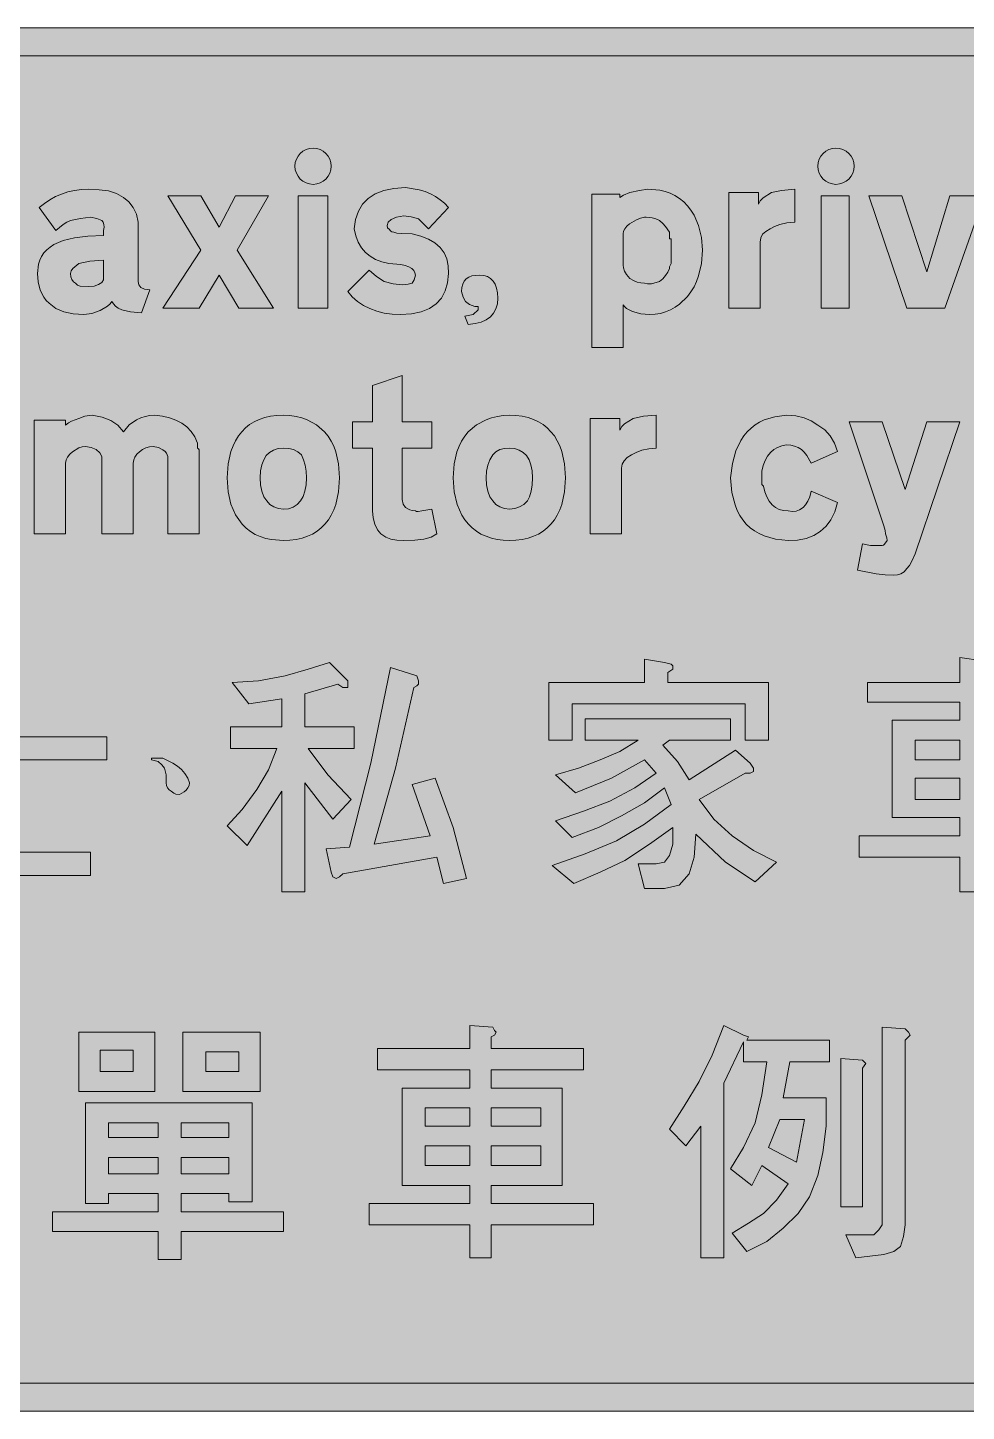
# Model space of a CAD drawing. Header units: metres. Extents: x 10 to 559, y 11 to 263.
# Drawn here: x 202.1 to 372.8, y 10.9 to 262.6 of the extents above; entities that cross this region are included whole.
import ezdxf

# ---------------------------------------------------------------- set-up
doc = ezdxf.new("R2010")
doc.units = ezdxf.units.M
doc.layers.add('FILL_BLACK_000000', color=7, linetype='Continuous', true_color=0x000000)
doc.layers.add('FILL_WHITE_FFFFFF', color=7, linetype='Continuous', true_color=0xffffff)

msp = doc.modelspace()

# ---------------------------------------------------------------- hatches: boundary and pattern name
at = {"layer": 'FILL_BLACK_000000', "true_color": 0x000000}
h = msp.add_hatch(color=7, dxfattribs=at)
h.dxf.hatch_style = 1
h.paths.add_polyline_path([(549.45, 262.5), (550.39, 262.33), (552.45, 261.66), (553.35, 261.33), (554.21, 260.83), (555.75, 259.56), (557.02, 257.87), (557.52, 256.99), (557.85, 255.96), (558.24, 255.06), (558.52, 254.16), (558.69, 253.26), (558.75, 252.36), (558.75, 21.06), (558.58, 19.22), (558.04, 17.35), (557.62, 16.43), (557.1, 15.53), (556.48, 14.67), (555.75, 13.86), (554.21, 12.58), (553.35, 12.09), (552.45, 11.76), (550.39, 11.08), (549.45, 10.92), (548.55, 10.86), (20.25, 10.86), (18.41, 11.03), (16.54, 11.57), (15.62, 11.99), (14.72, 12.51), (13.86, 13.13), (13.05, 13.86), (11.78, 15.55), (11.28, 16.43), (10.95, 17.46), (10.56, 18.36), (10.27, 19.26), (10.11, 20.16), (10.05, 21.06), (10.05, 252.36), (10.22, 254.2), (10.76, 256.07), (11.18, 256.99), (11.7, 257.89), (12.32, 258.75), (13.05, 259.56), (13.86, 260.29), (14.72, 260.91), (15.62, 261.43), (16.54, 261.85), (18.41, 262.39), (20.25, 262.56), (548.55, 262.56), (549.45, 262.5)])
h.paths.add_polyline_path([(18.19, 257.04), (17.32, 256.56), (16.57, 255.92), (15.97, 255.16), (15.52, 254.3), (15.25, 253.35), (15.15, 252.36), (15.15, 21.06), (15.19, 20.16), (15.45, 19.26), (15.94, 18.36), (16.65, 17.46), (17.42, 16.85), (18.34, 16.37), (19.31, 16.07), (20.25, 15.96), (548.55, 15.96), (549.49, 16.07), (550.46, 16.37), (551.38, 16.85), (552.15, 17.46), (552.89, 18.36), (553.35, 19.26), (553.58, 20.16), (553.65, 21.06), (553.65, 252.36), (553.61, 253.26), (553.35, 254.16), (552.86, 255.06), (552.15, 255.96), (551.38, 256.57), (550.46, 257.05), (549.49, 257.35), (548.55, 257.46), (20.25, 257.46), (19.17, 257.35), (18.19, 257.04)], flags=16)
h = msp.add_hatch(color=7, dxfattribs=at)
h.dxf.hatch_style = 1
h.paths.add_polyline_path([(257.18, 236.7), (256.99, 236.08), (256.68, 235.52), (256.27, 235.03), (255.79, 234.63), (255.22, 234.32), (254.61, 234.13), (253.95, 234.06), (253.29, 234.13), (252.67, 234.32), (252.11, 234.63), (251.62, 235.03), (251.22, 235.52), (250.91, 236.08), (250.72, 236.7), (250.65, 237.36), (250.72, 238.02), (250.91, 238.63), (251.22, 239.2), (251.62, 239.68), (252.11, 240.09), (252.67, 240.4), (253.29, 240.59), (253.95, 240.66), (254.61, 240.59), (255.22, 240.4), (255.79, 240.09), (256.27, 239.68), (256.68, 239.2), (256.99, 238.63), (257.18, 238.02), (257.25, 237.36), (257.18, 236.7)])
h = msp.add_hatch(color=7, dxfattribs=at)
h.dxf.hatch_style = 1
h.paths.add_polyline_path([(352.28, 236.7), (352.09, 236.08), (351.78, 235.52), (351.37, 235.03), (350.89, 234.63), (350.32, 234.32), (349.71, 234.13), (349.05, 234.06), (348.39, 234.13), (347.77, 234.32), (347.21, 234.63), (346.73, 235.03), (346.32, 235.52), (346.01, 236.08), (345.82, 236.7), (345.75, 237.36), (345.82, 238.02), (346.01, 238.63), (346.32, 239.2), (346.73, 239.68), (347.21, 240.09), (347.77, 240.4), (348.39, 240.59), (349.05, 240.66), (349.71, 240.59), (350.32, 240.4), (350.89, 240.09), (351.37, 239.68), (351.78, 239.2), (352.09, 238.63), (352.28, 238.02), (352.35, 237.36), (352.28, 236.7)])
h = msp.add_hatch(color=7, dxfattribs=at)
h.dxf.hatch_style = 1
h.paths.add_polyline_path([(220.72, 210.85), (219.15, 211.26), (218.53, 211.54), (218.02, 211.9), (217.63, 212.31), (217.35, 212.76), (217.03, 212.31), (216.55, 211.88), (215.25, 211.11), (213.72, 210.57), (212.25, 210.36), (210.34, 210.48), (208.65, 210.85), (207.19, 211.5), (205.95, 212.46), (205.43, 212.95), (204.99, 213.51), (204.34, 214.82), (203.97, 216.3), (203.85, 217.86), (204.03, 219.53), (204.26, 220.28), (204.59, 220.96), (205, 221.59), (205.51, 222.15), (206.11, 222.66), (206.81, 223.11), (208.49, 223.84), (210.56, 224.36), (213.01, 224.66), (215.85, 224.76), (215.85, 225.66), (215.97, 226.28), (215.92, 226.78), (215.77, 227.18), (215.55, 227.46), (214.61, 227.87), (213.45, 228.06), (211.65, 227.87), (209.85, 227.46), (209.17, 227.18), (208.5, 226.78), (207.15, 225.66), (204.15, 229.86), (205.08, 230.6), (206.06, 231.26), (207.1, 231.83), (208.2, 232.3), (209.35, 232.67), (210.56, 232.94), (211.83, 233.1), (213.15, 233.16), (215.06, 233.09), (216.75, 232.86), (218.21, 232.4), (219.45, 231.66), (220.46, 230.87), (221.25, 229.86), (221.81, 228.62), (222.15, 227.16), (222.15, 216.36), (222.27, 215.75), (222.64, 215.27), (223.29, 214.97), (224.25, 214.86), (222.75, 210.66), (220.72, 210.85)])
h.paths.add_polyline_path([(210.07, 216.73), (210.36, 216.34), (210.75, 216.06), (211.08, 215.71), (211.61, 215.53), (213.15, 215.46), (214.16, 215.56), (214.95, 215.83), (215.51, 216.22), (215.85, 216.66), (215.85, 220.26), (213.37, 220.07), (211.35, 219.66), (210.26, 218.76), (209.96, 218.31), (209.85, 217.86), (209.91, 217.24), (210.07, 216.73)], flags=16)
h = msp.add_hatch(color=7, dxfattribs=at)
h.dxf.hatch_style = 1
h.paths.add_polyline_path([(245.85, 231.96), (240.15, 222.06), (246.75, 211.56), (240.45, 211.56), (236.85, 217.56), (233.25, 211.56), (226.65, 211.56), (233.55, 222.06), (227.55, 231.96), (233.55, 231.96), (236.85, 226.26), (239.85, 231.96), (245.85, 231.96)])
h = msp.add_hatch(color=7, dxfattribs=at)
h.dxf.hatch_style = 1
h.paths.add_polyline_path([(251.25, 211.56), (251.25, 231.96), (256.65, 231.96), (256.65, 211.56), (251.25, 211.56)])
h = msp.add_hatch(color=7, dxfattribs=at)
h.dxf.hatch_style = 1
h.paths.add_polyline_path([(278.41, 216.16), (277.99, 214.66), (277.3, 213.38), (276.34, 212.31), (275.11, 211.47), (273.61, 210.86), (271.86, 210.49), (269.85, 210.36), (268.32, 210.43), (266.87, 210.64), (265.52, 210.98), (264.26, 211.45), (263.1, 212.04), (262.05, 212.76), (261.09, 213.6), (260.25, 214.56), (264.15, 218.46), (265.5, 217.3), (266.85, 216.36), (268.5, 215.95), (270.15, 215.76), (271.27, 215.91), (271.95, 216.06), (272.36, 216.7), (272.55, 217.56), (272.48, 217.99), (272.26, 218.39), (271.9, 218.75), (271.39, 219.06), (270.72, 219.31), (269.89, 219.5), (267.75, 219.66), (266.47, 219.96), (265.33, 220.39), (264.33, 220.97), (263.47, 221.68), (262.76, 222.54), (262.18, 223.54), (261.75, 224.68), (261.45, 225.96), (261.69, 227.66), (262.19, 229.16), (262.94, 230.44), (263.96, 231.51), (265.25, 232.35), (266.81, 232.96), (268.64, 233.33), (270.75, 233.46), (273.23, 233.07), (274.33, 232.74), (275.32, 232.33), (276.24, 231.84), (277.08, 231.27), (277.85, 230.61), (278.55, 229.86), (274.95, 225.96), (273.15, 227.76), (271.8, 228.17), (270.45, 228.36), (269.1, 228.08), (268.16, 227.68), (267.62, 227.18), (267.45, 226.56), (267.49, 226.15), (267.58, 226.01), (267.75, 225.96), (268.09, 225.55), (268.3, 225.41), (268.65, 225.36), (269.21, 225.19), (269.96, 225.1), (271.95, 225.06), (273.54, 224.65), (274.92, 224.1), (276.09, 223.41), (277.05, 222.58), (277.78, 221.61), (278.28, 220.5), (278.54, 219.25), (278.55, 217.86), (278.41, 216.16)])
h = msp.add_hatch(color=7, dxfattribs=at)
h.dxf.hatch_style = 1
h.paths.add_polyline_path([(313.31, 232.97), (314.85, 233.16), (316.99, 232.99), (317.97, 232.76), (318.9, 232.45), (319.77, 232.03), (320.59, 231.51), (321.35, 230.89), (322.05, 230.16), (322.68, 229.34), (323.23, 228.47), (324.07, 226.56), (324.58, 224.42), (324.75, 222.06), (324.58, 219.65), (324.07, 217.41), (323.7, 216.37), (323.23, 215.39), (322.68, 214.49), (322.05, 213.66), (320.59, 212.26), (319.79, 211.69), (318.94, 211.22), (318.05, 210.85), (317.11, 210.58), (316.15, 210.42), (315.15, 210.36), (313.56, 210.51), (312.07, 210.92), (310.93, 211.5), (310.56, 211.82), (310.35, 212.16), (310.35, 204.36), (304.65, 204.36), (304.65, 232.26), (309.75, 232.26), (309.75, 231.66), (310.42, 232.11), (311.55, 232.56), (313.31, 232.97)])
h.paths.add_polyline_path([(315.49, 215.98), (316.95, 216.36), (317.57, 216.86), (318.07, 217.45), (318.47, 218.09), (318.75, 218.76), (318.75, 219.06), (319.05, 219.66), (319.05, 224.16), (318.75, 224.16), (318.75, 225.06), (318.75, 225.36), (318.07, 226.41), (317.57, 226.96), (316.95, 227.46), (316.28, 227.81), (315.64, 227.98), (314.55, 228.06), (314.25, 228.06), (313.48, 227.89), (312.75, 227.63), (311.51, 226.9), (311.03, 226.46), (310.66, 225.99), (310.43, 225.52), (310.35, 225.06), (310.35, 219.36), (310.41, 218.86), (310.61, 218.27), (310.98, 217.63), (311.55, 216.96), (312.22, 216.57), (312.9, 216.28), (313.57, 216.12), (314.25, 216.06), (314.8, 215.94), (315.49, 215.98)], flags=16)
h = msp.add_hatch(color=7, dxfattribs=at)
h.dxf.hatch_style = 1
h.paths.add_polyline_path([(329.55, 232.56), (334.95, 232.56), (334.95, 230.46), (335.28, 231.08), (335.81, 231.62), (337.35, 232.56), (339.11, 232.97), (341.55, 233.16), (341.55, 227.16), (340.09, 227.06), (338.85, 226.78), (337.84, 226.4), (337.05, 225.96), (336.26, 225.5), (335.7, 224.98), (335.36, 224.36), (335.25, 223.56), (335.25, 211.56), (329.55, 211.56), (329.55, 232.56)])
h = msp.add_hatch(color=7, dxfattribs=at)
h.dxf.hatch_style = 1
h.paths.add_polyline_path([(346.35, 211.56), (346.35, 231.96), (351.45, 231.96), (351.45, 211.56), (346.35, 211.56)])
h = msp.add_hatch(color=7, dxfattribs=at)
h.dxf.hatch_style = 1
h.paths.add_polyline_path([(355.05, 231.96), (361.05, 231.96), (365.55, 218.16), (369.75, 231.96), (376.05, 231.96), (368.85, 211.56), (365.55, 211.56), (361.95, 211.56), (355.05, 231.96)])
h = msp.add_hatch(color=7, dxfattribs=at)
h.dxf.hatch_style = 1
h.paths.add_polyline_path([(287.47, 212.3), (287.21, 211.39), (286.79, 210.6), (286.2, 209.95), (285.44, 209.42), (284.51, 209.01), (283.42, 208.73), (282.15, 208.56), (281.55, 210.06), (283.05, 210.36), (283.95, 211.26), (283.95, 211.86), (283.35, 211.86), (282.38, 212.2), (281.7, 212.76), (281.24, 213.55), (280.95, 214.56), (281.01, 215.29), (281.17, 215.91), (281.44, 216.43), (281.81, 216.85), (282.28, 217.16), (282.85, 217.39), (284.25, 217.56), (284.99, 217.49), (285.65, 217.28), (286.22, 216.94), (286.69, 216.47), (287.06, 215.88), (287.33, 215.16), (287.49, 214.32), (287.55, 213.36), (287.47, 212.3)])
h = msp.add_hatch(color=7, dxfattribs=at)
h.dxf.hatch_style = 1
h.paths.add_polyline_path([(275.55, 190.86), (275.55, 186.06), (270.15, 186.06), (270.15, 176.76), (270.34, 175.9), (270.75, 175.26), (271.54, 174.85), (271.97, 174.71), (272.55, 174.66), (272.78, 174.53), (273.04, 174.55), (273.75, 174.66), (275.55, 174.96), (276.45, 170.46), (275.43, 169.89), (274.12, 169.52), (272.48, 169.32), (270.45, 169.26), (269.2, 169.32), (268.12, 169.52), (267.16, 169.89), (266.25, 170.46), (265.64, 171.24), (265.16, 172.22), (264.86, 173.37), (264.75, 174.66), (264.75, 186.06), (261.15, 186.06), (261.15, 190.86), (264.75, 190.86), (264.75, 197.46), (270.15, 199.26), (270.15, 190.86), (275.55, 190.86)])
h = msp.add_hatch(color=7, dxfattribs=at)
h.dxf.hatch_style = 1
h.paths.add_polyline_path([(224.18, 186.29), (223.53, 186.1), (222.92, 185.81), (222.38, 185.42), (221.91, 184.97), (221.56, 184.46), (221.33, 183.92), (221.25, 183.36), (221.25, 170.46), (215.55, 170.46), (215.55, 184.56), (215.17, 185.22), (214.5, 185.8), (213.61, 186.21), (212.55, 186.36), (211.96, 186.29), (211.35, 186.1), (210.19, 185.42), (209.69, 184.97), (209.3, 184.46), (209.04, 183.92), (208.95, 183.36), (208.95, 170.46), (203.25, 170.46), (203.25, 191.16), (208.95, 191.16), (208.95, 190.26), (209.45, 190.66), (210.04, 190.97), (211.35, 191.46), (212.44, 191.87), (213.75, 192.06), (215.61, 191.72), (217.16, 191.12), (218.43, 190.25), (219.45, 189.06), (220.51, 190.29), (221.85, 191.23), (222.61, 191.59), (223.42, 191.84), (224.27, 192), (225.15, 192.06), (226.56, 191.89), (227.85, 191.6), (229.02, 191.18), (230.06, 190.63), (230.98, 189.94), (231.77, 189.11), (232.43, 188.11), (232.95, 186.96), (232.95, 186.06), (233.12, 185.97), (233.21, 185.76), (233.25, 185.46), (233.25, 185.16), (233.25, 170.46), (227.55, 170.46), (227.55, 184.56), (227.32, 185.16), (227.04, 185.49), (226.65, 185.76), (225.86, 186.17), (224.85, 186.36), (224.18, 186.29)])
h = msp.add_hatch(color=7, dxfattribs=at)
h.dxf.hatch_style = 1
h.paths.add_polyline_path([(258.08, 175.84), (257.71, 174.83), (257.26, 173.89), (256.73, 173.03), (256.12, 172.26), (255.44, 171.57), (254.68, 170.97), (253.84, 170.45), (252.93, 170.03), (251.94, 169.7), (250.88, 169.45), (249.75, 169.31), (248.55, 169.26), (246.37, 169.43), (245.33, 169.66), (244.35, 169.97), (243.42, 170.39), (242.56, 170.91), (241.77, 171.53), (241.05, 172.26), (240.42, 173.08), (239.87, 173.95), (239.4, 174.89), (239.02, 175.9), (238.52, 178.12), (238.35, 180.66), (238.52, 183.22), (239.02, 185.48), (239.39, 186.49), (239.84, 187.43), (240.37, 188.29), (240.97, 189.06), (241.66, 189.75), (242.42, 190.35), (243.26, 190.87), (244.17, 191.29), (245.16, 191.62), (246.22, 191.87), (247.35, 192.01), (248.55, 192.06), (249.75, 192), (250.86, 191.84), (251.9, 191.59), (252.86, 191.23), (254.58, 190.29), (256.05, 189.06), (256.68, 188.24), (257.23, 187.37), (257.7, 186.43), (258.07, 185.42), (258.58, 183.2), (258.75, 180.66), (258.58, 178.1), (258.08, 175.84)])
h.paths.add_polyline_path([(252.52, 182.98), (252.24, 183.95), (251.85, 184.86), (251.17, 185.43), (250.42, 185.8), (249.57, 186), (248.55, 186.06), (247.59, 185.98), (246.75, 185.72), (246.03, 185.3), (245.44, 184.71), (244.97, 183.95), (244.63, 183.02), (244.42, 181.93), (244.35, 180.66), (244.41, 179.37), (244.61, 178.22), (244.98, 177.24), (245.55, 176.46), (246.1, 175.85), (246.82, 175.37), (247.66, 175.07), (248.55, 174.96), (249.51, 175.06), (250.35, 175.34), (251.07, 175.81), (251.66, 176.46), (252.13, 177.27), (252.47, 178.25), (252.68, 179.38), (252.75, 180.66), (252.69, 181.91), (252.52, 182.98)], flags=16)
h = msp.add_hatch(color=7, dxfattribs=at)
h.dxf.hatch_style = 1
h.paths.add_polyline_path([(299.18, 175.84), (298.81, 174.83), (298.36, 173.89), (297.83, 173.03), (297.22, 172.26), (296.54, 171.57), (295.78, 170.97), (294.94, 170.45), (294.03, 170.03), (293.04, 169.7), (291.98, 169.45), (290.85, 169.31), (289.65, 169.26), (288.5, 169.31), (287.4, 169.45), (286.37, 169.7), (285.4, 170.03), (284.49, 170.45), (283.65, 170.97), (282.88, 171.57), (282.19, 172.26), (281.56, 173.03), (281.02, 173.89), (280.55, 174.83), (280.16, 175.84), (279.63, 178.1), (279.45, 180.66), (279.62, 183.2), (280.12, 185.42), (280.5, 186.43), (280.97, 187.37), (281.52, 188.24), (282.15, 189.06), (283.66, 190.29), (285.45, 191.23), (286.43, 191.59), (287.47, 191.84), (288.54, 192), (289.65, 192.06), (290.85, 192.01), (291.98, 191.87), (293.04, 191.62), (294.03, 191.29), (294.94, 190.87), (295.78, 190.35), (296.54, 189.75), (297.22, 189.06), (297.83, 188.29), (298.36, 187.43), (298.81, 186.49), (299.18, 185.48), (299.68, 183.22), (299.85, 180.66), (299.68, 178.1), (299.18, 175.84)])
h.paths.add_polyline_path([(293.57, 183.02), (293.23, 183.95), (292.76, 184.71), (292.17, 185.3), (291.45, 185.72), (290.61, 185.98), (289.65, 186.06), (288.76, 186), (287.92, 185.8), (287.2, 185.43), (286.65, 184.86), (286.08, 183.95), (285.71, 182.98), (285.51, 181.91), (285.45, 180.66), (285.51, 179.37), (285.71, 178.22), (286.08, 177.24), (286.65, 176.46), (287.2, 175.85), (287.92, 175.37), (288.76, 175.07), (289.65, 174.96), (290.67, 175.07), (291.52, 175.37), (292.27, 175.85), (292.95, 176.46), (293.34, 177.24), (293.62, 178.22), (293.79, 179.37), (293.85, 180.66), (293.78, 181.93), (293.57, 183.02)], flags=16)
h = msp.add_hatch(color=7, dxfattribs=at)
h.dxf.hatch_style = 1
h.paths.add_polyline_path([(304.35, 191.46), (309.75, 191.46), (309.75, 189.36), (310.08, 189.98), (310.61, 190.52), (312.15, 191.46), (314.02, 191.87), (316.35, 192.06), (316.35, 186.06), (315.01, 185.96), (313.76, 185.68), (312.68, 185.3), (311.85, 184.86), (311.06, 184.36), (310.5, 183.77), (310.16, 183.13), (310.05, 182.46), (310.05, 170.46), (304.35, 170.46), (304.35, 191.46)])
h = msp.add_hatch(color=7, dxfattribs=at)
h.dxf.hatch_style = 1
h.paths.add_polyline_path([(341.74, 191.95), (343.24, 191.61), (344.56, 191.05), (345.75, 190.26), (346.99, 189.43), (348, 188.31), (348.79, 186.97), (349.35, 185.46), (344.55, 183.36), (343.76, 184.76), (343.28, 185.33), (342.75, 185.8), (342.16, 186.17), (341.51, 186.44), (340.81, 186.6), (340.05, 186.66), (339.19, 186.49), (338.42, 186.21), (337.73, 185.8), (337.12, 185.27), (336.6, 184.62), (336.17, 183.83), (335.82, 182.92), (335.55, 181.86), (335.55, 180.66), (335.55, 179.46), (335.85, 179.16), (336.12, 178.11), (336.47, 177.19), (336.9, 176.42), (337.42, 175.78), (338.03, 175.29), (338.72, 174.94), (339.49, 174.73), (340.35, 174.66), (341.15, 174.54), (341.81, 174.62), (342.42, 174.87), (343.05, 175.26), (343.5, 175.77), (343.91, 176.42), (344.27, 177.24), (344.55, 178.26), (349.35, 176.16), (348.82, 174.49), (348.11, 173.06), (347.24, 171.87), (346.2, 170.91), (344.99, 170.18), (343.61, 169.66), (342.07, 169.36), (340.35, 169.26), (338.02, 169.53), (335.97, 170.11), (335.05, 170.53), (334.21, 171.02), (333.44, 171.6), (332.74, 172.26), (332.11, 173.01), (331.56, 173.84), (331.09, 174.75), (330.69, 175.76), (330.12, 178.03), (329.85, 180.66), (330.21, 183.29), (330.85, 185.56), (331.76, 187.48), (332.31, 188.31), (332.92, 189.06), (333.6, 189.72), (334.34, 190.3), (335.15, 190.79), (336.01, 191.21), (337.91, 191.79), (340.05, 192.06), (341.74, 191.95)])
h = msp.add_hatch(color=7, dxfattribs=at)
h.dxf.hatch_style = 1
h.paths.add_polyline_path([(363.45, 166.86), (362.81, 165.4), (362.4, 164.71), (361.95, 164.16), (361.45, 163.59), (360.86, 163.22), (360.22, 163.02), (359.55, 162.96), (357.97, 163.02), (356.36, 163.18), (352.95, 163.86), (353.85, 168.66), (355.35, 168.36), (357.45, 168.36), (357.67, 168.42), (357.9, 168.58), (358.35, 169.26), (358.31, 169.75), (358.05, 170.46), (358.01, 171.1), (357.75, 171.96), (351.45, 190.86), (357.45, 190.86), (361.65, 178.56), (365.55, 190.86), (371.55, 190.86), (363.45, 166.86)])
h = msp.add_hatch(color=7, dxfattribs=at)
h.dxf.hatch_style = 1
h.paths.add_polyline_path([(198.15, 147.06), (199.05, 146.76), (198.75, 146.16), (197.55, 145.26), (197.55, 133.56), (216.45, 133.56), (216.45, 129.36), (197.55, 129.36), (197.55, 112.56), (213.45, 112.56), (213.45, 108.36), (176.85, 108.36), (176.85, 112.56), (193.05, 112.56), (193.05, 129.36), (174.15, 129.36), (174.15, 133.56), (193.05, 133.56), (193.05, 147.36), (196.65, 147.36), (198.15, 147.06)])
h = msp.add_hatch(color=7, dxfattribs=at)
h.dxf.hatch_style = 1
h.paths.add_polyline_path([(244.05, 143.76), (248.85, 144.66), (253.05, 145.86), (256.95, 147.06), (260.25, 143.76), (260.25, 143.16), (260.25, 142.56), (259.35, 142.56), (258.45, 143.16), (252.45, 141.36), (252.45, 135.36), (261.45, 135.36), (261.45, 131.46), (253.05, 131.46), (256.65, 126.66), (260.85, 122.16), (257.55, 118.56), (252.45, 125.16), (252.45, 105.36), (248.25, 105.36), (248.25, 123.66), (241.95, 113.76), (238.35, 117.36), (241.05, 120.36), (243.75, 123.96), (245.85, 127.56), (247.35, 131.46), (238.95, 131.46), (238.95, 135.36), (248.25, 135.36), (248.25, 140.46), (242.25, 139.56), (239.25, 143.46), (244.05, 143.76)])
h = msp.add_hatch(color=7, dxfattribs=at)
h.dxf.hatch_style = 1
h.paths.add_polyline_path([(273.15, 143.76), (273.15, 143.16), (272.85, 142.86), (272.25, 142.56), (268.95, 127.86), (265.05, 114.06), (275.25, 115.56), (271.95, 124.86), (276.15, 126.06), (279.45, 117.06), (281.85, 107.76), (277.65, 106.86), (276.45, 111.66), (259.35, 108.66), (258.75, 108.06), (258.15, 107.76), (257.55, 108.06), (257.25, 108.96), (256.35, 113.16), (260.55, 113.46), (264.45, 128.76), (268.05, 146.16), (272.85, 144.66), (273.15, 143.76)])
h = msp.add_hatch(color=7, dxfattribs=at)
h.dxf.hatch_style = 1
h.paths.add_polyline_path([(317.85, 147.06), (319.05, 146.76), (319.35, 146.46), (319.35, 145.86), (318.45, 145.26), (318.45, 143.46), (336.75, 143.46), (336.75, 132.96), (332.55, 132.96), (332.55, 139.56), (301.05, 139.56), (301.05, 132.96), (296.85, 132.96), (296.85, 143.46), (314.25, 143.46), (314.25, 147.66), (317.85, 147.06)])
h = msp.add_hatch(color=7, dxfattribs=at)
h.dxf.hatch_style = 1
h.paths.add_polyline_path([(376.35, 146.46), (376.05, 146.16), (375.45, 145.56), (375.45, 143.46), (392.25, 143.46), (392.25, 139.86), (375.45, 139.86), (375.45, 136.56), (388.35, 136.56), (388.35, 118.86), (375.45, 118.86), (375.45, 115.56), (394.05, 115.56), (394.05, 111.66), (375.45, 111.66), (375.45, 105.36), (371.55, 105.36), (371.55, 111.66), (353.25, 111.66), (353.25, 115.56), (371.55, 115.56), (371.55, 118.86), (359.25, 118.86), (359.25, 136.56), (371.55, 136.56), (371.55, 139.86), (354.75, 139.86), (354.75, 143.46), (371.55, 143.46), (371.55, 147.96), (375.75, 147.36), (376.35, 147.06), (376.35, 146.46)])
h.paths.add_polyline_path([(371.55, 129.36), (371.55, 132.96), (363.45, 132.96), (363.45, 129.36), (371.55, 129.36)], flags=16)
h.paths.add_polyline_path([(363.45, 122.16), (371.55, 122.16), (371.55, 126.06), (363.45, 126.06), (363.45, 122.16)], flags=16)
h.paths.add_polyline_path([(375.45, 132.96), (375.45, 129.36), (384.45, 129.36), (384.45, 132.96), (375.45, 132.96)], flags=16)
h.paths.add_polyline_path([(384.45, 126.06), (375.45, 126.06), (375.45, 122.16), (384.45, 122.16), (384.45, 126.06)], flags=16)
h = msp.add_hatch(color=7, dxfattribs=at)
h.dxf.hatch_style = 1
h.paths.add_polyline_path([(329.85, 136.86), (329.85, 132.96), (318.75, 132.96), (317.55, 132.06), (320.25, 129.06), (322.35, 125.76), (330.75, 131.16), (333.45, 128.76), (334.05, 127.86), (334.05, 127.26), (333.45, 126.96), (332.55, 126.96), (324.15, 122.16), (326.85, 118.56), (330.15, 115.56), (334.05, 112.86), (338.25, 110.76), (334.35, 107.16), (328.95, 110.76), (323.55, 115.86), (323.25, 111.66), (322.35, 108.66), (320.55, 106.56), (317.85, 105.96), (314.25, 105.96), (313.05, 110.46), (316.35, 110.46), (317.85, 110.76), (318.75, 111.96), (319.35, 114.06), (319.35, 117.06), (315.15, 114.06), (310.65, 111.06), (306.15, 108.96), (301.35, 106.86), (297.45, 110.16), (303.45, 112.26), (309.15, 114.66), (314.25, 117.66), (319.05, 121.26), (317.85, 124.26), (314.25, 121.56), (310.05, 119.16), (305.85, 117.06), (301.05, 115.26), (298.05, 118.26), (303.15, 120.06), (307.95, 121.86), (312.45, 124.26), (316.35, 126.96), (314.25, 129.36), (308.25, 126.06), (301.65, 123.36), (298.05, 126.66), (302.25, 127.86), (306.15, 129.36), (309.75, 130.86), (313.05, 132.96), (303.45, 132.96), (303.45, 136.86), (329.85, 136.86)])
h = msp.add_hatch(color=7, dxfattribs=at)
h.dxf.hatch_style = 1
h.paths.add_polyline_path([(227.25, 126.66), (226.95, 127.86), (226.46, 128.46), (225.75, 129.06), (224.55, 129.36), (224.55, 129.66), (226.65, 129.66), (228.45, 128.76), (229.29, 128.25), (230.03, 127.63), (230.64, 126.9), (231.15, 126.06), (231.45, 125.16), (231.41, 124.71), (231.15, 124.26), (230.87, 123.86), (230.51, 123.55), (229.65, 123.06), (229.01, 123.13), (228.6, 123.31), (228.15, 123.66), (227.76, 123.94), (227.47, 124.3), (227.31, 124.71), (227.25, 125.16), (227.25, 126.66)])
h = msp.add_hatch(color=7, dxfattribs=at)
h.dxf.hatch_style = 1
h.paths.add_polyline_path([(287.25, 79.86), (286.95, 79.26), (286.35, 78.96), (286.35, 76.86), (303.15, 76.86), (303.15, 72.96), (286.35, 72.96), (286.35, 69.66), (299.25, 69.66), (299.25, 51.96), (286.35, 51.96), (286.35, 48.66), (304.95, 48.66), (304.95, 44.76), (286.35, 44.76), (286.35, 38.76), (282.45, 38.76), (282.45, 44.76), (264.15, 44.76), (264.15, 48.66), (282.45, 48.66), (282.45, 51.96), (270.15, 51.96), (270.15, 69.66), (282.45, 69.66), (282.45, 72.96), (265.65, 72.96), (265.65, 76.86), (282.45, 76.86), (282.45, 81.06), (286.65, 80.76), (286.95, 80.16), (287.25, 79.86)])
h.paths.add_polyline_path([(282.45, 62.76), (282.45, 66.06), (274.35, 66.06), (274.35, 62.76), (282.45, 62.76)], flags=16)
h.paths.add_polyline_path([(274.35, 55.56), (282.45, 55.56), (282.45, 59.16), (274.35, 59.16), (274.35, 55.56)], flags=16)
h.paths.add_polyline_path([(286.35, 66.06), (286.35, 62.76), (295.35, 62.76), (295.35, 66.06), (286.35, 66.06)], flags=16)
h.paths.add_polyline_path([(295.35, 59.16), (286.35, 59.16), (286.35, 55.56), (295.35, 55.56), (295.35, 59.16)], flags=16)
h = msp.add_hatch(color=7, dxfattribs=at)
h.dxf.hatch_style = 1
h.paths.add_polyline_path([(324.15, 70.86), (326.55, 75.66), (328.65, 81.06), (332.25, 79.26), (333.15, 78.96), (332.85, 78.36), (347.85, 78.36), (347.85, 74.46), (340.65, 74.46), (339.45, 67.86), (347.25, 67.86), (347.25, 62.76), (346.65, 57.96), (345.75, 53.76), (344.25, 49.86), (342.15, 46.86), (339.45, 44.16), (336.45, 41.76), (332.85, 39.96), (330.15, 43.26), (333.15, 45.06), (335.85, 46.86), (338.25, 49.26), (340.35, 52.26), (335.55, 55.56), (333.75, 51.96), (329.85, 54.96), (332.25, 58.86), (334.35, 63.36), (335.55, 68.46), (336.45, 74.46), (332.25, 74.46), (332.25, 78.06), (328.65, 70.56), (328.65, 38.76), (324.45, 38.76), (324.45, 62.76), (321.75, 59.16), (318.75, 62.16), (321.45, 66.36), (324.15, 70.86)])
h.paths.add_polyline_path([(341.85, 56.16), (343.35, 63.96), (338.85, 63.96), (336.75, 58.86), (341.85, 56.16)], flags=16)
h = msp.add_hatch(color=7, dxfattribs=at)
h.dxf.hatch_style = 1
h.paths.add_polyline_path([(361.65, 80.46), (362.25, 79.86), (362.55, 79.26), (362.25, 78.96), (361.65, 78.36), (361.65, 44.76), (361.35, 42.66), (360.75, 40.86), (359.55, 39.96), (357.75, 39.36), (352.65, 38.76), (350.85, 42.96), (355.05, 42.96), (355.95, 42.96), (356.85, 43.86), (357.45, 44.76), (357.45, 46.56), (357.45, 80.76), (361.65, 80.46)])
h = msp.add_hatch(color=7, dxfattribs=at)
h.dxf.hatch_style = 1
h.paths.add_polyline_path([(225.15, 69.06), (211.35, 69.06), (211.35, 79.86), (225.15, 79.86), (225.15, 69.06)])
h.paths.add_polyline_path([(221.25, 76.56), (215.25, 76.56), (215.25, 72.66), (221.25, 72.66), (221.25, 76.56)], flags=16)
h = msp.add_hatch(color=7, dxfattribs=at)
h.dxf.hatch_style = 1
h.paths.add_polyline_path([(244.35, 69.06), (230.25, 69.06), (230.25, 79.86), (244.35, 79.86), (244.35, 69.06)])
h.paths.add_polyline_path([(240.45, 76.26), (234.45, 76.26), (234.45, 72.66), (240.45, 72.66), (240.45, 76.26)], flags=16)
h = msp.add_hatch(color=7, dxfattribs=at)
h.dxf.hatch_style = 1
h.paths.add_polyline_path([(353.85, 74.76), (354.45, 74.16), (353.85, 73.26), (353.85, 48.06), (349.95, 48.06), (349.95, 75.06), (353.85, 74.76)])
h = msp.add_hatch(color=7, dxfattribs=at)
h.dxf.hatch_style = 1
h.paths.add_polyline_path([(238.65, 50.46), (229.95, 50.46), (229.95, 47.16), (248.55, 47.16), (248.55, 43.56), (229.95, 43.56), (229.95, 38.46), (225.75, 38.46), (225.75, 43.56), (206.55, 43.56), (206.55, 47.16), (225.75, 47.16), (225.75, 50.46), (216.75, 50.46), (216.75, 48.66), (212.55, 48.66), (212.55, 66.96), (242.85, 66.96), (242.85, 48.96), (238.65, 48.96), (238.65, 50.46)])
h.paths.add_polyline_path([(238.65, 60.66), (238.65, 63.36), (229.95, 63.36), (229.95, 60.66), (238.65, 60.66)], flags=16)
h.paths.add_polyline_path([(229.95, 54.06), (238.65, 54.06), (238.65, 57.06), (229.95, 57.06), (229.95, 54.06)], flags=16)
h.paths.add_polyline_path([(216.75, 63.36), (216.75, 60.66), (225.75, 60.66), (225.75, 63.36), (216.75, 63.36)], flags=16)
h.paths.add_polyline_path([(225.75, 57.06), (216.75, 57.06), (216.75, 54.06), (225.75, 54.06), (225.75, 57.06)], flags=16)
at = {"layer": 'FILL_WHITE_FFFFFF', "true_color": 0xffffff}
h = msp.add_hatch(color=7, dxfattribs=at)
h.dxf.hatch_style = 1
h.paths.add_polyline_path([(548.55, 257.46), (549.49, 257.35), (550.46, 257.05), (551.38, 256.57), (552.15, 255.96), (552.89, 255.19), (553.35, 254.27), (553.58, 253.3), (553.65, 252.36), (553.65, 21.06), (553.61, 20.16), (553.35, 19.26), (552.86, 18.36), (552.15, 17.46), (551.36, 16.86), (550.93, 16.53), (550.35, 16.26), (548.55, 15.96), (20.25, 15.96), (19.31, 16.07), (18.34, 16.37), (17.42, 16.85), (16.65, 17.46), (15.91, 18.36), (15.45, 19.26), (15.22, 20.16), (15.15, 21.06), (15.15, 252.36), (15.25, 253.35), (15.52, 254.3), (15.97, 255.16), (16.57, 255.92), (17.32, 256.56), (18.19, 257.04), (19.17, 257.35), (20.25, 257.46), (548.55, 257.46)])

# ---------------------------------------------------------------- linework, layer by layer
at = {"layer": 'FILL_BLACK_000000', "lineweight": 0, "true_color": 0x000000}
for points in [[(20.25, 262.56), (548.55, 262.56)], [(20.25, 15.96), (548.55, 15.96), (549.49, 16.07), (550.46, 16.37), (551.38, 16.85), (552.15, 17.46), (552.89, 18.36), (553.35, 19.26), (553.58, 20.16), (553.65, 21.06), (553.65, 252.36), (553.61, 253.26), (553.35, 254.16), (552.86, 255.06), (552.15, 255.96), (551.38, 256.57), (550.46, 257.05), (549.49, 257.35), (548.55, 257.46), (20.25, 257.46)], [(375.45, 105.36), (371.55, 105.36), (371.55, 111.66), (353.25, 111.66), (353.25, 115.56), (371.55, 115.56), (371.55, 118.86), (359.25, 118.86), (359.25, 136.56), (371.55, 136.56), (371.55, 139.86), (354.75, 139.86), (354.75, 143.46), (371.55, 143.46), (371.55, 147.96), (375.75, 147.36)], [(548.55, 10.86), (20.25, 10.86)]]:
    msp.add_lwpolyline(points, dxfattribs=at)
for points in [[(257.18, 236.7), (256.99, 236.08), (256.68, 235.52), (256.27, 235.03), (255.79, 234.63), (255.22, 234.32), (254.61, 234.13), (253.95, 234.06), (253.29, 234.13), (252.67, 234.32), (252.11, 234.63), (251.62, 235.03), (251.22, 235.52), (250.91, 236.08), (250.72, 236.7), (250.65, 237.36), (250.72, 238.02), (250.91, 238.63), (251.22, 239.2), (251.62, 239.68), (252.11, 240.09), (252.67, 240.4), (253.29, 240.59), (253.95, 240.66), (254.61, 240.59), (255.22, 240.4), (255.79, 240.09), (256.27, 239.68), (256.68, 239.2), (256.99, 238.63), (257.18, 238.02), (257.25, 237.36)], [(352.28, 236.7), (352.09, 236.08), (351.78, 235.52), (351.37, 235.03), (350.89, 234.63), (350.32, 234.32), (349.71, 234.13), (349.05, 234.06), (348.39, 234.13), (347.77, 234.32), (347.21, 234.63), (346.73, 235.03), (346.32, 235.52), (346.01, 236.08), (345.82, 236.7), (345.75, 237.36), (345.82, 238.02), (346.01, 238.63), (346.32, 239.2), (346.73, 239.68), (347.21, 240.09), (347.77, 240.4), (348.39, 240.59), (349.05, 240.66), (349.71, 240.59), (350.32, 240.4), (350.89, 240.09), (351.37, 239.68), (351.78, 239.2), (352.09, 238.63), (352.28, 238.02), (352.35, 237.36)], [(220.72, 210.85), (219.15, 211.26), (218.53, 211.54), (218.02, 211.9), (217.63, 212.31), (217.35, 212.76), (217.03, 212.31), (216.55, 211.88), (215.25, 211.11), (213.72, 210.57), (212.25, 210.36), (210.34, 210.48), (208.65, 210.85), (207.19, 211.5), (205.95, 212.46), (205.43, 212.95), (204.99, 213.51), (204.34, 214.82), (203.97, 216.3), (203.85, 217.86), (204.03, 219.53), (204.26, 220.28), (204.59, 220.96), (205, 221.59), (205.51, 222.15), (206.11, 222.66), (206.81, 223.11), (208.49, 223.84), (210.56, 224.36), (213.01, 224.66), (215.85, 224.76), (215.85, 225.66), (215.97, 226.28), (215.92, 226.78), (215.77, 227.18), (215.55, 227.46), (214.61, 227.87), (213.45, 228.06), (211.65, 227.87), (209.85, 227.46), (209.17, 227.18), (208.5, 226.78), (207.15, 225.66), (204.15, 229.86), (205.08, 230.6), (206.06, 231.26), (207.1, 231.83), (208.2, 232.3), (209.35, 232.67), (210.56, 232.94), (211.83, 233.1), (213.15, 233.16), (215.06, 233.09), (216.75, 232.86), (218.21, 232.4), (219.45, 231.66), (220.46, 230.87), (221.25, 229.86), (221.81, 228.62), (222.15, 227.16), (222.15, 216.36), (222.27, 215.75), (222.64, 215.27), (223.29, 214.97), (224.25, 214.86), (222.75, 210.66)], [(245.85, 231.96), (240.15, 222.06), (246.75, 211.56), (240.45, 211.56), (236.85, 217.56), (233.25, 211.56), (226.65, 211.56), (233.55, 222.06), (227.55, 231.96), (233.55, 231.96), (236.85, 226.26), (239.85, 231.96)], [(251.25, 211.56), (251.25, 231.96), (256.65, 231.96), (256.65, 211.56)], [(278.41, 216.16), (277.99, 214.66), (277.3, 213.38), (276.34, 212.31), (275.11, 211.47), (273.61, 210.86), (271.86, 210.49), (269.85, 210.36), (268.32, 210.43), (266.87, 210.64), (265.52, 210.98), (264.26, 211.45), (263.1, 212.04), (262.05, 212.76), (261.09, 213.6), (260.25, 214.56), (264.15, 218.46), (265.5, 217.3), (266.85, 216.36), (268.5, 215.95), (270.15, 215.76), (271.27, 215.91), (271.95, 216.06), (272.36, 216.7), (272.55, 217.56), (272.48, 217.99), (272.26, 218.39), (271.9, 218.75), (271.39, 219.06), (270.72, 219.31), (269.89, 219.5), (267.75, 219.66), (266.47, 219.96), (265.33, 220.39), (264.33, 220.97), (263.47, 221.68), (262.76, 222.54), (262.18, 223.54), (261.75, 224.68), (261.45, 225.96), (261.69, 227.66), (262.19, 229.16), (262.94, 230.44), (263.96, 231.51), (265.25, 232.35), (266.81, 232.96), (268.64, 233.33), (270.75, 233.46), (273.23, 233.07), (274.33, 232.74), (275.32, 232.33), (276.24, 231.84), (277.08, 231.27), (277.85, 230.61), (278.55, 229.86), (274.95, 225.96), (273.15, 227.76), (271.8, 228.17), (270.45, 228.36), (269.1, 228.08), (268.16, 227.68), (267.62, 227.18), (267.45, 226.56), (267.49, 226.15), (267.58, 226.01), (267.75, 225.96), (268.09, 225.55), (268.3, 225.41), (268.65, 225.36), (269.21, 225.19), (269.96, 225.1), (271.95, 225.06), (273.54, 224.65), (274.92, 224.1), (276.09, 223.41), (277.05, 222.58), (277.78, 221.61), (278.28, 220.5), (278.54, 219.25), (278.55, 217.86)], [(313.31, 232.97), (314.85, 233.16), (316.99, 232.99), (317.97, 232.76), (318.9, 232.45), (319.77, 232.03), (320.59, 231.51), (321.35, 230.89), (322.05, 230.16), (322.68, 229.34), (323.23, 228.47), (324.07, 226.56), (324.58, 224.42), (324.75, 222.06), (324.58, 219.65), (324.07, 217.41), (323.7, 216.37), (323.23, 215.39), (322.68, 214.49), (322.05, 213.66), (320.59, 212.26), (319.79, 211.69), (318.94, 211.22), (318.05, 210.85), (317.11, 210.58), (316.15, 210.42), (315.15, 210.36), (313.56, 210.51), (312.07, 210.92), (310.93, 211.5), (310.56, 211.82), (310.35, 212.16), (310.35, 204.36), (304.65, 204.36), (304.65, 232.26), (309.75, 232.26), (309.75, 231.66), (310.42, 232.11), (311.55, 232.56)], [(329.55, 232.56), (334.95, 232.56), (334.95, 230.46), (335.28, 231.08), (335.81, 231.62), (337.35, 232.56), (339.11, 232.97), (341.55, 233.16), (341.55, 227.16), (340.09, 227.06), (338.85, 226.78), (337.84, 226.4), (337.05, 225.96), (336.26, 225.5), (335.7, 224.98), (335.36, 224.36), (335.25, 223.56), (335.25, 211.56), (329.55, 211.56)], [(346.35, 211.56), (346.35, 231.96), (351.45, 231.96), (351.45, 211.56)], [(355.05, 231.96), (361.05, 231.96), (365.55, 218.16), (369.75, 231.96), (376.05, 231.96), (368.85, 211.56), (365.55, 211.56), (361.95, 211.56)], [(315.49, 215.98), (316.95, 216.36), (317.57, 216.86), (318.07, 217.45), (318.47, 218.09), (318.75, 218.76), (318.75, 219.06), (319.05, 219.66), (319.05, 224.16), (318.75, 224.16), (318.75, 225.06), (318.75, 225.36), (318.07, 226.41), (317.57, 226.96), (316.95, 227.46), (316.28, 227.81), (315.64, 227.98), (314.55, 228.06), (314.25, 228.06), (313.48, 227.89), (312.75, 227.63), (311.51, 226.9), (311.03, 226.46), (310.66, 225.99), (310.43, 225.52), (310.35, 225.06), (310.35, 219.36), (310.41, 218.86), (310.61, 218.27), (310.98, 217.63), (311.55, 216.96), (312.22, 216.57), (312.9, 216.28), (313.57, 216.12), (314.25, 216.06), (314.8, 215.94)], [(210.07, 216.73), (210.36, 216.34), (210.75, 216.06), (211.08, 215.71), (211.61, 215.53), (213.15, 215.46), (214.16, 215.56), (214.95, 215.83), (215.51, 216.22), (215.85, 216.66), (215.85, 220.26), (213.37, 220.07), (211.35, 219.66), (210.26, 218.76), (209.96, 218.31), (209.85, 217.86), (209.91, 217.24)], [(287.47, 212.3), (287.21, 211.39), (286.79, 210.6), (286.2, 209.95), (285.44, 209.42), (284.51, 209.01), (283.42, 208.73), (282.15, 208.56), (281.55, 210.06), (283.05, 210.36), (283.95, 211.26), (283.95, 211.86), (283.35, 211.86), (282.38, 212.2), (281.7, 212.76), (281.24, 213.55), (280.95, 214.56), (281.01, 215.29), (281.17, 215.91), (281.44, 216.43), (281.81, 216.85), (282.28, 217.16), (282.85, 217.39), (284.25, 217.56), (284.99, 217.49), (285.65, 217.28), (286.22, 216.94), (286.69, 216.47), (287.06, 215.88), (287.33, 215.16), (287.49, 214.32), (287.55, 213.36)], [(275.55, 190.86), (275.55, 186.06), (270.15, 186.06), (270.15, 176.76), (270.34, 175.9), (270.75, 175.26), (271.54, 174.85), (271.97, 174.71), (272.55, 174.66), (272.78, 174.53), (273.04, 174.55), (273.75, 174.66), (275.55, 174.96), (276.45, 170.46), (275.43, 169.89), (274.12, 169.52), (272.48, 169.32), (270.45, 169.26), (269.2, 169.32), (268.12, 169.52), (267.16, 169.89), (266.25, 170.46), (265.64, 171.24), (265.16, 172.22), (264.86, 173.37), (264.75, 174.66), (264.75, 186.06), (261.15, 186.06), (261.15, 190.86), (264.75, 190.86), (264.75, 197.46), (270.15, 199.26), (270.15, 190.86)], [(224.18, 186.29), (223.53, 186.1), (222.92, 185.81), (222.38, 185.42), (221.91, 184.97), (221.56, 184.46), (221.33, 183.92), (221.25, 183.36), (221.25, 170.46), (215.55, 170.46), (215.55, 184.56), (215.17, 185.22), (214.5, 185.8), (213.61, 186.21), (212.55, 186.36), (211.96, 186.29), (211.35, 186.1), (210.19, 185.42), (209.69, 184.97), (209.3, 184.46), (209.04, 183.92), (208.95, 183.36), (208.95, 170.46), (203.25, 170.46), (203.25, 191.16), (208.95, 191.16), (208.95, 190.26), (209.45, 190.66), (210.04, 190.97), (211.35, 191.46), (212.44, 191.87), (213.75, 192.06), (215.61, 191.72), (217.16, 191.12), (218.43, 190.25), (219.45, 189.06), (220.51, 190.29), (221.85, 191.23), (222.61, 191.59), (223.42, 191.84), (224.27, 192), (225.15, 192.06), (226.56, 191.89), (227.85, 191.6), (229.02, 191.18), (230.06, 190.63), (230.98, 189.94), (231.77, 189.11), (232.43, 188.11), (232.95, 186.96), (232.95, 186.06), (233.12, 185.97), (233.21, 185.76), (233.25, 185.46), (233.25, 185.16), (233.25, 170.46), (227.55, 170.46), (227.55, 184.56), (227.32, 185.16), (227.04, 185.49), (226.65, 185.76), (225.86, 186.17), (224.85, 186.36)], [(258.08, 175.84), (257.71, 174.83), (257.26, 173.89), (256.73, 173.03), (256.12, 172.26), (255.44, 171.57), (254.68, 170.97), (253.84, 170.45), (252.93, 170.03), (251.94, 169.7), (250.88, 169.45), (249.75, 169.31), (248.55, 169.26), (246.37, 169.43), (245.33, 169.66), (244.35, 169.97), (243.42, 170.39), (242.56, 170.91), (241.77, 171.53), (241.05, 172.26), (240.42, 173.08), (239.87, 173.95), (239.4, 174.89), (239.02, 175.9), (238.52, 178.12), (238.35, 180.66), (238.52, 183.22), (239.02, 185.48), (239.39, 186.49), (239.84, 187.43), (240.37, 188.29), (240.97, 189.06), (241.66, 189.75), (242.42, 190.35), (243.26, 190.87), (244.17, 191.29), (245.16, 191.62), (246.22, 191.87), (247.35, 192.01), (248.55, 192.06), (249.75, 192), (250.86, 191.84), (251.9, 191.59), (252.86, 191.23), (254.58, 190.29), (256.05, 189.06), (256.68, 188.24), (257.23, 187.37), (257.7, 186.43), (258.07, 185.42), (258.58, 183.2), (258.75, 180.66), (258.58, 178.1)], [(299.18, 175.84), (298.81, 174.83), (298.36, 173.89), (297.83, 173.03), (297.22, 172.26), (296.54, 171.57), (295.78, 170.97), (294.94, 170.45), (294.03, 170.03), (293.04, 169.7), (291.98, 169.45), (290.85, 169.31), (289.65, 169.26), (288.5, 169.31), (287.4, 169.45), (286.37, 169.7), (285.4, 170.03), (284.49, 170.45), (283.65, 170.97), (282.88, 171.57), (282.19, 172.26), (281.56, 173.03), (281.02, 173.89), (280.55, 174.83), (280.16, 175.84), (279.63, 178.1), (279.45, 180.66), (279.62, 183.2), (280.12, 185.42), (280.5, 186.43), (280.97, 187.37), (281.52, 188.24), (282.15, 189.06), (283.66, 190.29), (285.45, 191.23), (286.43, 191.59), (287.47, 191.84), (288.54, 192), (289.65, 192.06), (290.85, 192.01), (291.98, 191.87), (293.04, 191.62), (294.03, 191.29), (294.94, 190.87), (295.78, 190.35), (296.54, 189.75), (297.22, 189.06), (297.83, 188.29), (298.36, 187.43), (298.81, 186.49), (299.18, 185.48), (299.68, 183.22), (299.85, 180.66), (299.68, 178.1)], [(304.35, 191.46), (309.75, 191.46), (309.75, 189.36), (310.08, 189.98), (310.61, 190.52), (312.15, 191.46), (314.02, 191.87), (316.35, 192.06), (316.35, 186.06), (315.01, 185.96), (313.76, 185.68), (312.68, 185.3), (311.85, 184.86), (311.06, 184.36), (310.5, 183.77), (310.16, 183.13), (310.05, 182.46), (310.05, 170.46), (304.35, 170.46)], [(341.74, 191.95), (343.24, 191.61), (344.56, 191.05), (345.75, 190.26), (346.99, 189.43), (348, 188.31), (348.79, 186.97), (349.35, 185.46), (344.55, 183.36), (343.76, 184.76), (343.28, 185.33), (342.75, 185.8), (342.16, 186.17), (341.51, 186.44), (340.81, 186.6), (340.05, 186.66), (339.19, 186.49), (338.42, 186.21), (337.73, 185.8), (337.12, 185.27), (336.6, 184.62), (336.17, 183.83), (335.82, 182.92), (335.55, 181.86), (335.55, 180.66), (335.55, 179.46), (335.85, 179.16), (336.12, 178.11), (336.47, 177.19), (336.9, 176.42), (337.42, 175.78), (338.03, 175.29), (338.72, 174.94), (339.49, 174.73), (340.35, 174.66), (341.15, 174.54), (341.81, 174.62), (342.42, 174.87), (343.05, 175.26), (343.5, 175.77), (343.91, 176.42), (344.27, 177.24), (344.55, 178.26), (349.35, 176.16), (348.82, 174.49), (348.11, 173.06), (347.24, 171.87), (346.2, 170.91), (344.99, 170.18), (343.61, 169.66), (342.07, 169.36), (340.35, 169.26), (338.02, 169.53), (335.97, 170.11), (335.05, 170.53), (334.21, 171.02), (333.44, 171.6), (332.74, 172.26), (332.11, 173.01), (331.56, 173.84), (331.09, 174.75), (330.69, 175.76), (330.12, 178.03), (329.85, 180.66), (330.21, 183.29), (330.85, 185.56), (331.76, 187.48), (332.31, 188.31), (332.92, 189.06), (333.6, 189.72), (334.34, 190.3), (335.15, 190.79), (336.01, 191.21), (337.91, 191.79), (340.05, 192.06)], [(363.45, 166.86), (362.81, 165.4), (362.4, 164.71), (361.95, 164.16), (361.45, 163.59), (360.86, 163.22), (360.22, 163.02), (359.55, 162.96), (357.97, 163.02), (356.36, 163.18), (352.95, 163.86), (353.85, 168.66), (355.35, 168.36), (357.45, 168.36), (357.67, 168.42), (357.9, 168.58), (358.35, 169.26), (358.31, 169.75), (358.05, 170.46), (358.01, 171.1), (357.75, 171.96), (351.45, 190.86), (357.45, 190.86), (361.65, 178.56), (365.55, 190.86), (371.55, 190.86)], [(252.52, 182.98), (252.24, 183.95), (251.85, 184.86), (251.17, 185.43), (250.42, 185.8), (249.57, 186), (248.55, 186.06), (247.59, 185.98), (246.75, 185.72), (246.03, 185.3), (245.44, 184.71), (244.97, 183.95), (244.63, 183.02), (244.42, 181.93), (244.35, 180.66), (244.41, 179.37), (244.61, 178.22), (244.98, 177.24), (245.55, 176.46), (246.1, 175.85), (246.82, 175.37), (247.66, 175.07), (248.55, 174.96), (249.51, 175.06), (250.35, 175.34), (251.07, 175.81), (251.66, 176.46), (252.13, 177.27), (252.47, 178.25), (252.68, 179.38), (252.75, 180.66), (252.69, 181.91)], [(293.57, 183.02), (293.23, 183.95), (292.76, 184.71), (292.17, 185.3), (291.45, 185.72), (290.61, 185.98), (289.65, 186.06), (288.76, 186), (287.92, 185.8), (287.2, 185.43), (286.65, 184.86), (286.08, 183.95), (285.71, 182.98), (285.51, 181.91), (285.45, 180.66), (285.51, 179.37), (285.71, 178.22), (286.08, 177.24), (286.65, 176.46), (287.2, 175.85), (287.92, 175.37), (288.76, 175.07), (289.65, 174.96), (290.67, 175.07), (291.52, 175.37), (292.27, 175.85), (292.95, 176.46), (293.34, 177.24), (293.62, 178.22), (293.79, 179.37), (293.85, 180.66), (293.78, 181.93)], [(198.15, 147.06), (199.05, 146.76), (198.75, 146.16), (197.55, 145.26), (197.55, 133.56), (216.45, 133.56), (216.45, 129.36), (197.55, 129.36), (197.55, 112.56), (213.45, 112.56), (213.45, 108.36), (176.85, 108.36), (176.85, 112.56), (193.05, 112.56), (193.05, 129.36), (174.15, 129.36), (174.15, 133.56), (193.05, 133.56), (193.05, 147.36), (196.65, 147.36)], [(244.05, 143.76), (248.85, 144.66), (253.05, 145.86), (256.95, 147.06), (260.25, 143.76), (260.25, 143.16), (260.25, 142.56), (259.35, 142.56), (258.45, 143.16), (252.45, 141.36), (252.45, 135.36), (261.45, 135.36), (261.45, 131.46), (253.05, 131.46), (256.65, 126.66), (260.85, 122.16), (257.55, 118.56), (252.45, 125.16), (252.45, 105.36), (248.25, 105.36), (248.25, 123.66), (241.95, 113.76), (238.35, 117.36), (241.05, 120.36), (243.75, 123.96), (245.85, 127.56), (247.35, 131.46), (238.95, 131.46), (238.95, 135.36), (248.25, 135.36), (248.25, 140.46), (242.25, 139.56), (239.25, 143.46)], [(273.15, 143.76), (273.15, 143.16), (272.85, 142.86), (272.25, 142.56), (268.95, 127.86), (265.05, 114.06), (275.25, 115.56), (271.95, 124.86), (276.15, 126.06), (279.45, 117.06), (281.85, 107.76), (277.65, 106.86), (276.45, 111.66), (259.35, 108.66), (258.75, 108.06), (258.15, 107.76), (257.55, 108.06), (257.25, 108.96), (256.35, 113.16), (260.55, 113.46), (264.45, 128.76), (268.05, 146.16), (272.85, 144.66)], [(317.85, 147.06), (319.05, 146.76), (319.35, 146.46), (319.35, 145.86), (318.45, 145.26), (318.45, 143.46), (336.75, 143.46), (336.75, 132.96), (332.55, 132.96), (332.55, 139.56), (301.05, 139.56), (301.05, 132.96), (296.85, 132.96), (296.85, 143.46), (314.25, 143.46), (314.25, 147.66)], [(329.85, 136.86), (329.85, 132.96), (318.75, 132.96), (317.55, 132.06), (320.25, 129.06), (322.35, 125.76), (330.75, 131.16), (333.45, 128.76), (334.05, 127.86), (334.05, 127.26), (333.45, 126.96), (332.55, 126.96), (324.15, 122.16), (326.85, 118.56), (330.15, 115.56), (334.05, 112.86), (338.25, 110.76), (334.35, 107.16), (328.95, 110.76), (323.55, 115.86), (323.25, 111.66), (322.35, 108.66), (320.55, 106.56), (317.85, 105.96), (314.25, 105.96), (313.05, 110.46), (316.35, 110.46), (317.85, 110.76), (318.75, 111.96), (319.35, 114.06), (319.35, 117.06), (315.15, 114.06), (310.65, 111.06), (306.15, 108.96), (301.35, 106.86), (297.45, 110.16), (303.45, 112.26), (309.15, 114.66), (314.25, 117.66), (319.05, 121.26), (317.85, 124.26), (314.25, 121.56), (310.05, 119.16), (305.85, 117.06), (301.05, 115.26), (298.05, 118.26), (303.15, 120.06), (307.95, 121.86), (312.45, 124.26), (316.35, 126.96), (314.25, 129.36), (308.25, 126.06), (301.65, 123.36), (298.05, 126.66), (302.25, 127.86), (306.15, 129.36), (309.75, 130.86), (313.05, 132.96), (303.45, 132.96), (303.45, 136.86)], [(371.55, 129.36), (371.55, 132.96), (363.45, 132.96), (363.45, 129.36)], [(227.25, 126.66), (226.95, 127.86), (226.46, 128.46), (225.75, 129.06), (224.55, 129.36), (224.55, 129.66), (226.65, 129.66), (228.45, 128.76), (229.29, 128.25), (230.03, 127.63), (230.64, 126.9), (231.15, 126.06), (231.45, 125.16), (231.41, 124.71), (231.15, 124.26), (230.87, 123.86), (230.51, 123.55), (229.65, 123.06), (229.01, 123.13), (228.6, 123.31), (228.15, 123.66), (227.76, 123.94), (227.47, 124.3), (227.31, 124.71), (227.25, 125.16)], [(363.45, 122.16), (371.55, 122.16), (371.55, 126.06), (363.45, 126.06)], [(287.25, 79.86), (286.95, 79.26), (286.35, 78.96), (286.35, 76.86), (303.15, 76.86), (303.15, 72.96), (286.35, 72.96), (286.35, 69.66), (299.25, 69.66), (299.25, 51.96), (286.35, 51.96), (286.35, 48.66), (304.95, 48.66), (304.95, 44.76), (286.35, 44.76), (286.35, 38.76), (282.45, 38.76), (282.45, 44.76), (264.15, 44.76), (264.15, 48.66), (282.45, 48.66), (282.45, 51.96), (270.15, 51.96), (270.15, 69.66), (282.45, 69.66), (282.45, 72.96), (265.65, 72.96), (265.65, 76.86), (282.45, 76.86), (282.45, 81.06), (286.65, 80.76), (286.95, 80.16)], [(324.15, 70.86), (326.55, 75.66), (328.65, 81.06), (332.25, 79.26), (333.15, 78.96), (332.85, 78.36), (347.85, 78.36), (347.85, 74.46), (340.65, 74.46), (339.45, 67.86), (347.25, 67.86), (347.25, 62.76), (346.65, 57.96), (345.75, 53.76), (344.25, 49.86), (342.15, 46.86), (339.45, 44.16), (336.45, 41.76), (332.85, 39.96), (330.15, 43.26), (333.15, 45.06), (335.85, 46.86), (338.25, 49.26), (340.35, 52.26), (335.55, 55.56), (333.75, 51.96), (329.85, 54.96), (332.25, 58.86), (334.35, 63.36), (335.55, 68.46), (336.45, 74.46), (332.25, 74.46), (332.25, 78.06), (328.65, 70.56), (328.65, 38.76), (324.45, 38.76), (324.45, 62.76), (321.75, 59.16), (318.75, 62.16), (321.45, 66.36)], [(361.65, 80.46), (362.25, 79.86), (362.55, 79.26), (362.25, 78.96), (361.65, 78.36), (361.65, 44.76), (361.35, 42.66), (360.75, 40.86), (359.55, 39.96), (357.75, 39.36), (352.65, 38.76), (350.85, 42.96), (355.05, 42.96), (355.95, 42.96), (356.85, 43.86), (357.45, 44.76), (357.45, 46.56), (357.45, 80.76)], [(225.15, 69.06), (211.35, 69.06), (211.35, 79.86), (225.15, 79.86)], [(244.35, 69.06), (230.25, 69.06), (230.25, 79.86), (244.35, 79.86)], [(221.25, 76.56), (215.25, 76.56), (215.25, 72.66), (221.25, 72.66)], [(240.45, 76.26), (234.45, 76.26), (234.45, 72.66), (240.45, 72.66)], [(353.85, 74.76), (354.45, 74.16), (353.85, 73.26), (353.85, 48.06), (349.95, 48.06), (349.95, 75.06)], [(238.65, 50.46), (229.95, 50.46), (229.95, 47.16), (248.55, 47.16), (248.55, 43.56), (229.95, 43.56), (229.95, 38.46), (225.75, 38.46), (225.75, 43.56), (206.55, 43.56), (206.55, 47.16), (225.75, 47.16), (225.75, 50.46), (216.75, 50.46), (216.75, 48.66), (212.55, 48.66), (212.55, 66.96), (242.85, 66.96), (242.85, 48.96), (238.65, 48.96)], [(282.45, 62.76), (282.45, 66.06), (274.35, 66.06), (274.35, 62.76)], [(286.35, 66.06), (286.35, 62.76), (295.35, 62.76), (295.35, 66.06)], [(216.75, 63.36), (216.75, 60.66), (225.75, 60.66), (225.75, 63.36)], [(238.65, 60.66), (238.65, 63.36), (229.95, 63.36), (229.95, 60.66)], [(341.85, 56.16), (343.35, 63.96), (338.85, 63.96), (336.75, 58.86)], [(274.35, 55.56), (282.45, 55.56), (282.45, 59.16), (274.35, 59.16)], [(295.35, 59.16), (286.35, 59.16), (286.35, 55.56), (295.35, 55.56)], [(225.75, 57.06), (216.75, 57.06), (216.75, 54.06), (225.75, 54.06)], [(229.95, 54.06), (238.65, 54.06), (238.65, 57.06), (229.95, 57.06)]]:
    msp.add_lwpolyline(points, close=True, dxfattribs=at)
at = {"layer": 'FILL_WHITE_FFFFFF', "lineweight": 0, "true_color": 0xffffff}
msp.add_lwpolyline([(20.25, 257.46), (548.55, 257.46), (549.49, 257.35), (550.46, 257.05), (551.38, 256.57), (552.15, 255.96), (552.89, 255.19), (553.35, 254.27), (553.58, 253.3), (553.65, 252.36), (553.65, 21.06), (553.61, 20.16), (553.35, 19.26), (552.86, 18.36), (552.15, 17.46), (551.36, 16.86), (550.93, 16.53), (550.35, 16.26), (548.55, 15.96), (20.25, 15.96)], dxfattribs=at)

doc.saveas('drawing.dxf')
